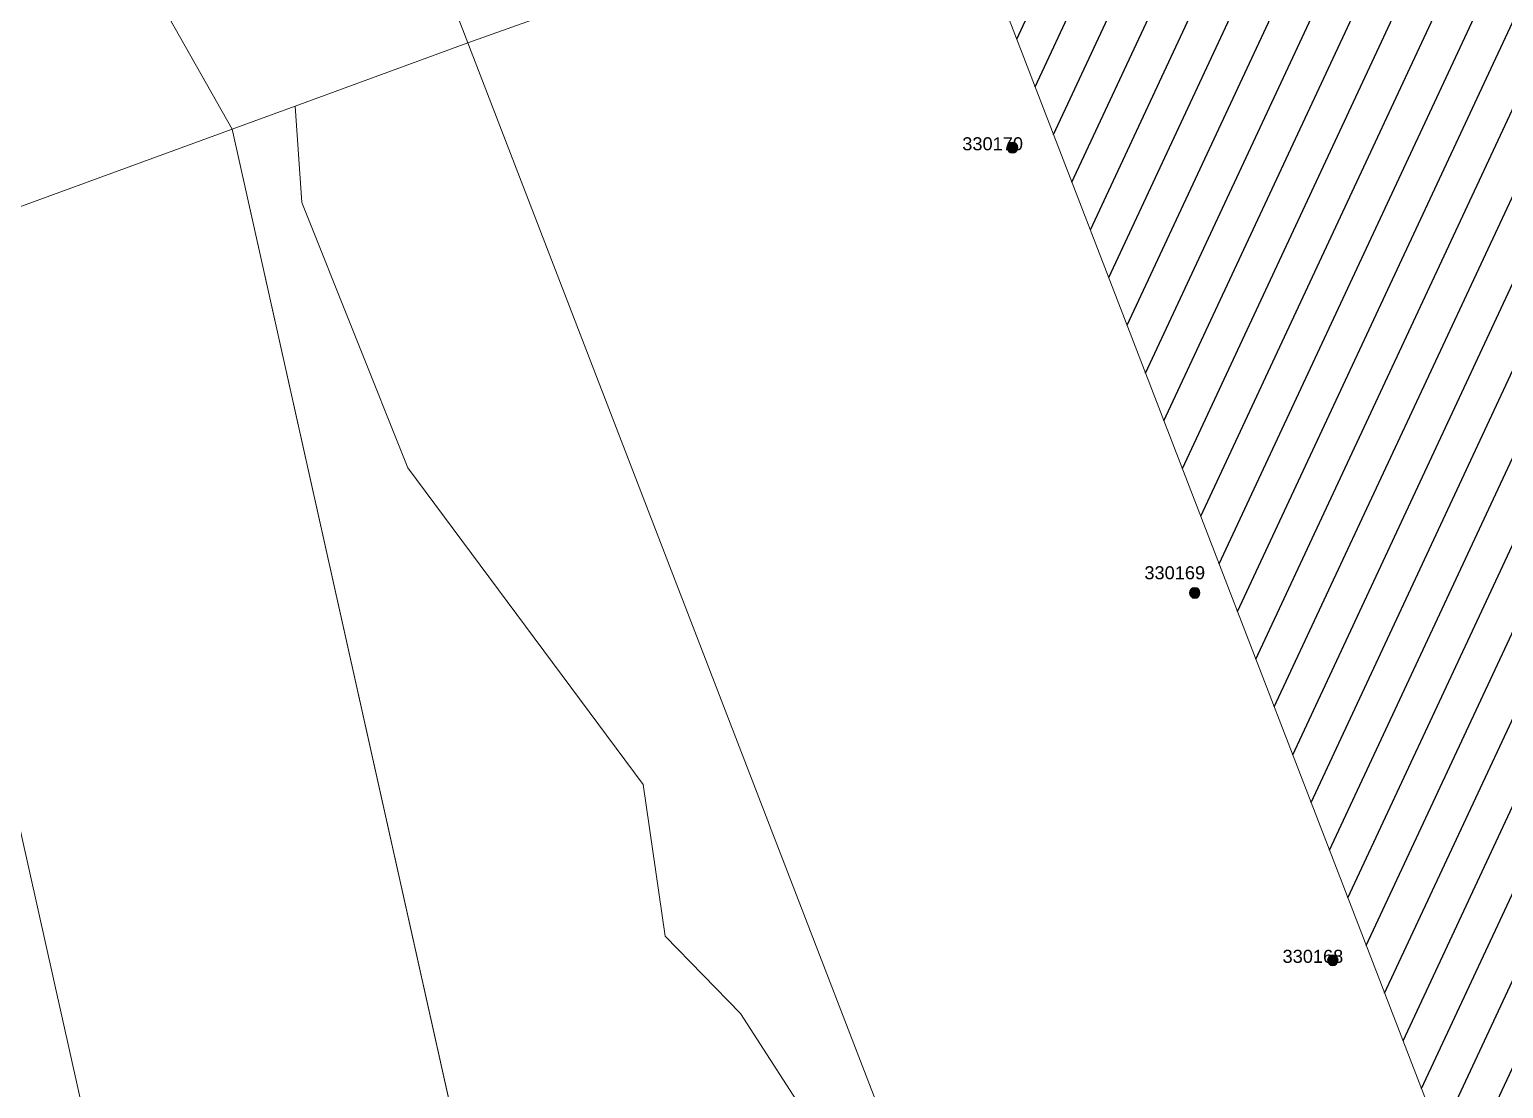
# Model space of a CAD drawing. Header units: metres. Extents: x 308616 to 310825, y 6264327 to 6267194.
# Drawn here: x 309333.1 to 309616, y 6266590.4 to 6266793.8 of the extents above; entities that cross this region are included whole.
import ezdxf
from ezdxf.enums import TextEntityAlignment as Align

# ---------------------------------------------------------------- set-up
doc = ezdxf.new("R2010")
doc.units = ezdxf.units.M
doc.layers.get('0').update_dxf_attribs({"color": 6})
doc.layers.add('_User Miscellaneous1', color=7, linetype='Continuous')
doc.layers.add('SupportsOH_SP_TR_HV_LV_SL_EXT', color=7, linetype='Continuous')
doc.layers.add('Cadastre Land Parcels_SP_EXT', color=7, linetype='Continuous', lineweight=5)
doc.styles.add('POLE_LABEL', font='arial.ttf')
doc.styles.get("Standard").update_dxf_attribs({"font": 'arial.ttf'})

# ---------------------------------------------------------------- blocks, each defined once
blk = doc.blocks.new('POLE_EXT')
blk.add_hatch(color=256).paths.add_polyline_path([(-1, 0, 1), (1, 0, 1)])
blk.add_lwpolyline([(-1, 0, 1), (1, 0, 1)], format="xyb", close=True)
for tag, height, flags, p in [('pNumber', 2.5, 8, (-17.84, 2.07)), ('OWNED_BY', 0.2, 9, (1.35, -0.4)), ('SPECIAL_USE', 0.2, 9, (1.35, -0.8)), ('STATE', 0.2, 9, (1.35, -1)), ('cLV', 0.2, 9, (1.35, -1.4)), ('hDepth', 0.2, 9, (1.35, -1.6)), ('hDia', 0.2, 9, (1.35, -1.8)), ('cHV', 0.2, 9, (1.35, -2)), ('PARENT', 0.2, 9, (1.35, -0.6)), ('USAGE', 0.2, 9, (1.35, -1.2)), ('LBRACKET', 0.2, 9, (1.35, -2.2)), ('LExisting', 0.2, 9, (1.35, -2.4)), ('LANTNUMBER', 0.2, 9, (1.35, -2.6)), ('LOther', 0.2, 9, (1.35, -2.8)), ('cLinedev', 0.2, 9, (1.35, -3.4)), ('pExisting', 0.2, 9, (1.35, -3.8)), ('pFooting', 0.2, 9, (1.35, -4.4)), ('pNew', 0.2, 9, (1.35, -4.6)), ('pRelocate', 0.2, 9, (1.35, -5)), ('pRemove', 0.2, 9, (1.35, -5.2)), ('pReplace', 0.2, 9, (1.35, -5.4)), ('pStay', 0.2, 9, (1.35, -5.6)), ('LRemove', 0.2, 9, (1.35, -3)), ('LEGEND', 0.2, 9, (1.35, -3.2)), ('LOCATION', 0.2, 9, (1.35, -3.6)), ('PFNUMBER', 0.2, 9, (1.35, -4)), ('NEWPFNUMBER', 0.2, 9, (1.35, -4.2)), ('pType', 0.2, 9, (1.35, -5.8)), ('cspan', 0.2, 9, (1.35, -6)), ('STREETNAME', 0.2, 9, (1.35, -6.2)), ('SUBURB', 0.2, 9, (1.35, -6.4)), ('OPERATED_BY', 0.2, 9, (1.36, -7.01)), ('NOTES', 0.2, 9, (1.35, -6.6)), ('MAINTAINED_BY', 0.2, 9, (1.36, -6.81))]:
    blk.add_attdef(tag, text='', height=height, dxfattribs=dict(flags=flags)).set_placement(p, align=Align.MIDDLE_LEFT)
at = {"style": 'POLE_LABEL'}
for tag, height, flags, p in [('ASSET_NUM', 2.5, 8, (2, 2)), ('STRUCTURE_PLANT_NUMBER', 0.2, 9, (1.35, 0.03)), ('STREET_CODE', 0.2, 9, (1.35, -0.2))]:
    blk.add_attdef(tag, text='', height=height, dxfattribs=dict(at, flags=flags)).set_placement(p, align=Align.MIDDLE_LEFT)
at = {"flags": 1}
blk.add_attdef('Z', (1.35, -7.33), '', height=0.2, dxfattribs=at)

msp = doc.modelspace()

# ---------------------------------------------------------------- hatches: boundary and pattern name
at = {"layer": '_User Miscellaneous1'}
h = msp.add_hatch(dxfattribs=at)
h.set_pattern_fill('JIS_WOOD', color=256, scale=10, angle=20, style=0)
h.paths.add_polyline_path([(309705.92, 6266590.27), (309602.97, 6266857.48), (309510.13, 6266824.34), (309613.64, 6266555.71)])

# ---------------------------------------------------------------- linework, layer by layer
at = {"layer": 'Cadastre Land Parcels_SP_EXT', "linetype": 'Continuous'}
for points in [[(309384.09, 6266779.07), (309417.26, 6266791.21), (309334.64, 6267005.66), (309318.45, 6267016.5), (309309.3, 6267026.69), (309303.06, 6267036.77), (309237.07, 6267013.01), (309372.02, 6266774.66), (309384.09, 6266779.07)], [(309306.64, 6266750.75), (309372.02, 6266774.66), (309227.02, 6267030.77), (309161.33, 6267007.33), (309169.26, 6266993.32), (309290.17, 6266779.77), (309306.64, 6266750.75)], [(309705.92, 6266590.27), (309602.97, 6266857.48), (309510.13, 6266824.34), (309613.64, 6266555.71), (309705.92, 6266590.27)], [(309510.13, 6266824.34), (309469.54, 6266809.86), (309433.24, 6266796.91), (309417.26, 6266791.21), (309501.59, 6266572.43), (309509.48, 6266575.46), (309550.03, 6266552.1), (309558.85, 6266535.12), (309613.64, 6266555.71), (309510.13, 6266824.34)], [(309518.88, 6266527.56), (309501.59, 6266572.43), (309417.26, 6266791.21), (309384.09, 6266779.07), (309385.35, 6266760.55), (309405.71, 6266709.6), (309450.9, 6266648.84), (309455.12, 6266619.71), (309469.56, 6266604.81), (309485.97, 6266579.44), (309491.18, 6266521.3), (309494.99, 6266518.62), (309518.88, 6266527.56)], [(309494.99, 6266518.62), (309491.18, 6266521.3), (309485.97, 6266579.44), (309469.56, 6266604.81), (309455.12, 6266619.71), (309450.9, 6266648.84), (309405.71, 6266709.6), (309385.35, 6266760.55), (309384.09, 6266779.07), (309372.02, 6266774.66), (309434.25, 6266495.8), (309494.99, 6266518.62)], [(309435.8, 6266488.86), (309372.02, 6266774.66), (309306.64, 6266750.75), (309312.27, 6266725.47), (309331.53, 6266639.01), (309370.5, 6266464.37), (309435.8, 6266488.86)], [(309322.39, 6266446.32), (309365.66, 6266462.56), (309370.5, 6266464.37), (309331.53, 6266639.01), (309220.82, 6266598.51), (309245.88, 6266506.37), (309255.56, 6266470.75), (309267.78, 6266425.83), (309322.39, 6266446.32)]]:
    msp.add_lwpolyline(points, close=True, dxfattribs=at)
msp.add_lwpolyline([(309334.64, 6267005.66), (309417.26, 6266791.21), (309433.24, 6266796.91)], dxfattribs=at)

# ---------------------------------------------------------------- block references
at = {"layer": 'SupportsOH_SP_TR_HV_LV_SL_EXT'}
ref = msp.add_blockref('POLE_EXT', (309521.79, 6266771.1), dxfattribs=at)
ref.add_attrib('ASSET_NUM', '330170', dxfattribs={"layer": '0', "height": 2.5, "style": 'POLE_LABEL'}).set_placement((309523.79, 6266771.85), align=Align.MIDDLE_RIGHT)
ref = msp.add_blockref('POLE_EXT', (309556.75, 6266685.59), dxfattribs=at)
ref.add_attrib('ASSET_NUM', '330169', dxfattribs={"layer": '0', "height": 2.5, "style": 'POLE_LABEL'}).set_placement((309558.75, 6266689.47), align=Align.MIDDLE_RIGHT)
ref = msp.add_blockref('POLE_EXT', (309583.27, 6266615.06), dxfattribs=at)
ref.add_attrib('ASSET_NUM', '330168', dxfattribs={"layer": '0', "height": 2.5, "style": 'POLE_LABEL'}).set_placement((309585.27, 6266615.81), align=Align.MIDDLE_RIGHT)

doc.saveas('drawing.dxf')
